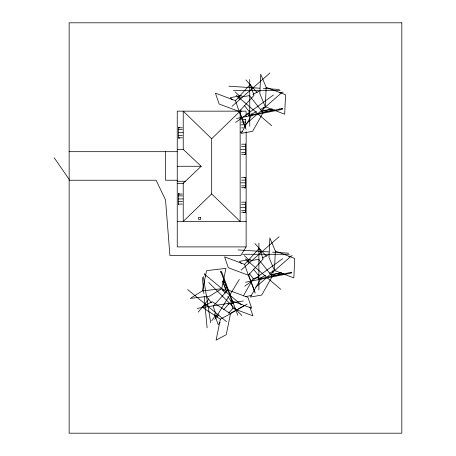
<?xml version="1.0" encoding="UTF-8"?>
<svg xmlns="http://www.w3.org/2000/svg" width="456" height="456" viewBox="0 0 456 456"><rect width="100%" height="100%" fill="white"/><g stroke="black" fill="none" stroke-linecap="round" stroke-linejoin="round"><path stroke-width="0.68" d="M249.244 110.705L249.027 115.573L256.54 111.52M266.167 87.313L285.553 94.734L284.692 114.222L265.306 106.795L259.84 93.714L260.701 74.231L266.167 87.313L265.306 106.795L260.296 109.497M258.398 274.409L258.181 279.277L265.694 275.23M275.321 251.017L294.707 258.444L293.846 277.926L274.461 270.499L268.994 257.418L269.855 237.935L275.321 251.017L274.461 270.499L269.45 273.201M220.356 319.16L202.048 307.122L212.188 301.684L230.497 313.722L220.356 319.16L216.104 340.125L226.25 334.687L230.497 313.722L247.089 304.101M202.316 290.934L206.585 270.619L225.959 268.385L221.696 288.705L209.64 296.166L190.266 298.401L202.316 290.934L221.696 288.705L225.156 293.219M243.396 295.876L253.234 278.451L258.563 277.493M214.804 319.32L239.326 279.46M246.137 131.767L246.137 246.901L240.665 255.577L169.917 255.577L165.539 199.973L156.117 180.234L69.147 180.234M248.617 115.71L249.392 114.524M211.744 320.847L215.323 315.58M198.206 312.143L208.894 298.954M218.863 314.942L216.959 317.04L213.157 306.175L227.886 289.953L220.681 271.405L221.131 272.682M223.611 309.709L229.311 303.428M230.736 301.855L231.688 300.812L227.886 289.953L247.939 297.386L251.74 308.245L231.688 300.812M220.077 322.534L218.179 324.626L214.371 313.768M228.627 313.112L232.902 308.404L231.112 303.291M235.444 100.656L215.414 93.144L219.176 104.019L239.206 111.526L235.444 100.656L250.224 84.48L253.992 95.355L239.206 111.526L246.08 129.441M244.593 264.36L224.569 256.853L228.331 267.723L248.36 275.236L244.593 264.36L259.378 248.189L263.146 259.059L248.36 275.236L255.235 293.145M177.241 149.346L183.232 149.346L201.153 166.269L183.118 183.437L177.241 183.437M211.687 138.732L240.147 111.156L240.147 221.456L211.687 193.885L211.687 138.732L183.232 111.156L183.232 149.346M211.687 193.885L183.232 221.456L183.232 182.656M232.024 106.299L269.923 73.006M246.633 123.485L281.791 92.596M241.173 270.003L279.078 236.71M255.787 287.189L290.945 256.3M235.604 122.493L273.463 94.979M244.758 286.197L282.617 258.689M230.189 313.46L244.724 305.343M253.017 94.403L259.909 90.687M262.171 258.107L269.057 254.391M261.448 111.019L272.192 109.012M261.659 111.367L272.078 109.132M262.189 112.512L274.552 109.97M270.602 274.723L281.346 272.716M270.813 275.071L281.232 272.836M271.343 276.216L283.706 273.68M279.676 92.819L283.136 92.089M288.83 256.523L292.29 255.793M236.487 118.503L282.378 109.332M245.641 282.207L291.532 273.036M230.725 300.937L232.811 300.538M241.708 95.6L230.388 97.641L232.155 99.847M246.08 114.388L249.409 113.789M278.548 109.252L279.881 109.012M281.215 108.773L282.543 108.534L251.769 114.747L241.252 133.374L252.578 131.334L263.095 112.712L249.398 95.6L238.072 97.641L239.4 99.294M240.226 132.177L242.227 131.812M250.863 259.31L239.542 261.345L241.309 263.551M290.364 272.477L291.697 272.238L260.923 278.451L250.407 297.078L261.733 295.038L272.249 276.416L258.552 259.31L247.226 261.345L248.554 262.998M245.385 296.599L251.381 295.522M222.328 290.13L224.574 289.771M197.197 308.381L243.407 300.977M228.091 303.947L232.936 303.388L227.749 296.611M233.375 90.562L280.172 90.562M246.137 111.156L177.241 111.156L177.241 246.901L246.137 246.901M241.572 119.654L245.522 119.654M241.572 122.105L245.522 122.105M240.91 124.807L245.522 124.807M178.421 127.674L179.738 127.674M178.421 127.8L182.371 127.8M241.572 127.874L243.544 127.874M178.421 129.612L182.371 129.612M178.421 132.685L183.033 132.685M178.421 135.381L182.371 135.381M178.421 137.837L182.371 137.837M179.738 138.071L178.421 138.071L178.421 127.435M241.572 144.193L245.522 144.199M241.572 146.65L245.522 146.65M240.91 149.346L245.522 149.346M69.147 151.688L177.241 151.688M241.572 152.412L245.522 152.412M241.572 154.231L245.522 154.231M244.205 154.356L245.522 154.356M177.241 166.269L201.153 166.269M244.205 177.424L245.522 177.424L245.522 188.066M241.572 177.663L245.522 177.663M241.572 180.114L245.522 180.114M177.241 180.234L165.517 180.234L165.517 151.688M177.241 181.249L185.364 181.249M240.91 182.816L245.522 182.816M241.572 185.883L245.522 185.883M241.572 187.701L245.522 187.701M244.205 187.826L245.522 187.826M178.421 193.931L179.738 193.931M178.421 194.051L182.371 194.051M178.421 195.869L182.371 195.869M178.421 198.941L183.033 198.941M178.421 201.637L182.371 201.637M241.572 202.202L245.522 202.207M178.421 204.094L182.371 204.094M241.572 204.658L245.522 204.658M240.91 207.355L245.522 207.355M241.572 210.421L245.522 210.421M241.572 212.239L245.522 212.239M243.544 212.365L245.522 212.365M177.241 221.456L246.137 221.456M242.524 254.271L289.326 254.271M228.958 86.212L259.806 88.207M263.311 88.43L279.437 89.473M238.112 249.916L268.96 251.911M272.466 252.139L288.591 253.183M232.902 308.404L252.955 315.837L249.825 306.894M231.842 303.194L233.136 303.77M205.063 274.666L241.127 304.5M187.598 289.486L226.467 321.645M236.162 95.15L271.645 125.668M245.317 258.854L280.799 289.372M235.142 91.884L239.77 96.25M244.296 255.588L248.925 259.96M208.74 282.515L241.891 315.546M245.875 79.897L257.207 92.534M255.029 243.601L266.361 256.243M244.256 105.364L249.557 111.988M240.107 109.782L241.429 111.435M253.411 269.068L258.712 275.692M249.261 273.486L253.234 278.451M206.209 296.018L211.396 302.795M54.173 157.742L69.147 179.356M227.829 290.877L223.366 279.072M222.67 280.981L226.786 291.578M226.472 291.84L222.796 281.551M239.52 111.27L245.231 126.905M248.668 274.974L254.824 291.886M204.351 273.423L205.616 276.724M221.496 271.44L237.81 315.307M203.313 276.587L210.718 322.802M202.356 277.487L203.878 293.573M204.14 296.372L207.115 327.847M260.952 277.482L261.014 279.602M251.797 113.778L251.86 115.898M272.945 270.436L272.945 273.178M263.79 107.2L263.79 109.468M258.905 243.196L258.905 289.999M249.751 79.492L249.751 126.295M246.137 111.868L246.137 116.85M245.522 119.415L245.522 127.264M245.522 143.953L245.522 154.595M245.522 201.968L245.522 212.604M178.421 193.19L178.421 204.641M401.827 22.8L69.147 22.8L69.147 433.2L401.827 433.2L401.827 22.8M200.64 217.347L198.548 217.347L198.548 219.347L200.64 219.347L200.64 217.347"/></g></svg>
